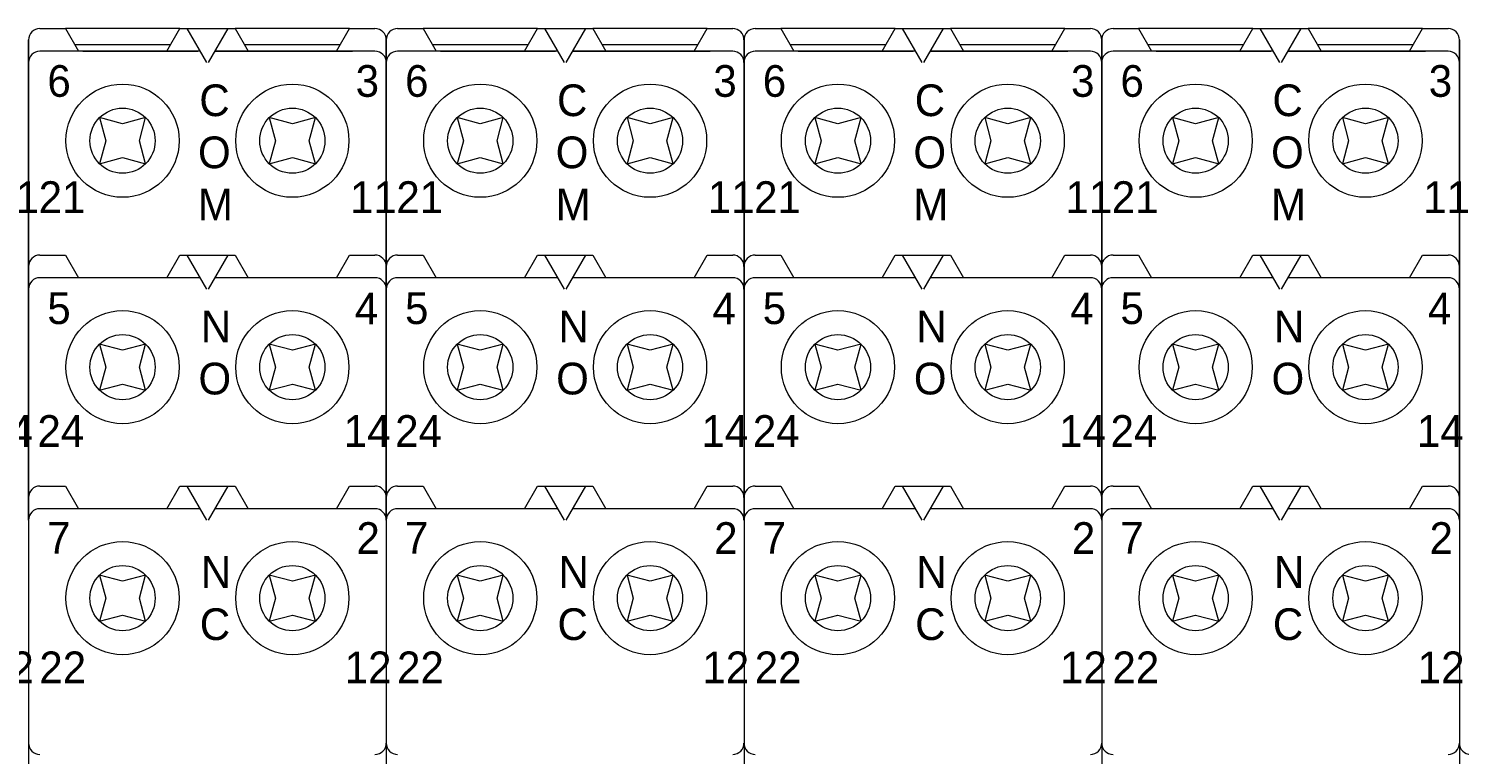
# Model space of a CAD drawing. Header units: millimetres. Extents: x -6000 to 26000, y -6000 to 26000.
# Drawn here: x 106.42 to 115.21, y -5179.08 to -5174.62 of the extents above; entities that cross this region are included whole.
import ezdxf

# ---------------------------------------------------------------- set-up
doc = ezdxf.new("R2010")
doc.units = ezdxf.units.MM
doc.header["$MEASUREMENT"] = 0
doc.layers.add('Чертеж и Рисунок_Ном._пера__1', color=7, linetype='Continuous', lineweight=15)
doc.layers.add('Чертеж и Рисунок_Ном._пера__7', color=7, linetype='Continuous', lineweight=15)
doc.styles.add('СГЕНЕРИР_СТИЛЬ_3', font='')
doc.styles.get('СГЕНЕРИР_СТИЛЬ_3').set_extended_font_data('Arial')

msp = doc.modelspace()

# ---------------------------------------------------------------- linework, layer by layer
at = {"layer": 'Чертеж и Рисунок_Ном._пера__7', "color": 7, "linetype": 'Continuous', "lineweight": 15}
for p, q in [((106.4917, -5174.6202), (106.6478, -5174.6202)), ((107.3509, -5174.6202), (106.6478, -5174.6202)), ((106.6478, -5174.6202), (106.7281, -5174.7593)), ((107.2706, -5174.7593), (107.3509, -5174.6202)), ((107.3509, -5174.6202), (107.3958, -5174.6202)), ((107.3739, -5174.6202), (107.6681, -5174.6202)), ((107.4761, -5174.7593), (107.3958, -5174.6202)), ((107.5163, -5174.8289), (107.3958, -5174.6202)), ((107.3958, -5174.6202), (107.6462, -5174.6202)), ((107.6462, -5174.6202), (107.5257, -5174.8289)), ((107.6462, -5174.6202), (107.6911, -5174.6202)), ((108.3942, -5174.6202), (107.6911, -5174.6202)), ((107.6911, -5174.6202), (107.7714, -5174.7593)), ((108.3139, -5174.7593), (108.3942, -5174.6202)), ((108.3942, -5174.6202), (108.5504, -5174.6202)), ((108.6895, -5174.6202), (108.8456, -5174.6202)), ((109.5487, -5174.6202), (108.8456, -5174.6202)), ((108.8456, -5174.6202), (108.9259, -5174.7593)), ((109.4684, -5174.7593), (109.5487, -5174.6202)), ((109.5487, -5174.6202), (109.5936, -5174.6202)), ((109.5717, -5174.6202), (109.8659, -5174.6202)), ((109.6739, -5174.7593), (109.5936, -5174.6202)), ((109.7141, -5174.8289), (109.5936, -5174.6202)), ((109.5936, -5174.6202), (109.844, -5174.6202)), ((109.844, -5174.6202), (109.7235, -5174.8289)), ((109.844, -5174.6202), (109.8889, -5174.6202)), ((110.592, -5174.6202), (109.8889, -5174.6202)), ((109.8889, -5174.6202), (109.9692, -5174.7593)), ((110.5117, -5174.7593), (110.592, -5174.6202)), ((110.592, -5174.6202), (110.7481, -5174.6202)), ((110.8872, -5174.6202), (111.0434, -5174.6202)), ((111.7465, -5174.6202), (111.0434, -5174.6202)), ((111.0434, -5174.6202), (111.1237, -5174.7593)), ((111.6662, -5174.7593), (111.7465, -5174.6202)), ((111.7465, -5174.6202), (111.7914, -5174.6202)), ((111.7694, -5174.6202), (112.0637, -5174.6202)), ((111.8717, -5174.7593), (111.7914, -5174.6202)), ((111.9118, -5174.8289), (111.7914, -5174.6202)), ((111.7914, -5174.6202), (112.0418, -5174.6202)), ((112.0418, -5174.6202), (111.9213, -5174.8289)), ((112.0418, -5174.6202), (112.0866, -5174.6202)), ((112.7898, -5174.6202), (112.0866, -5174.6202)), ((112.0866, -5174.6202), (112.167, -5174.7593)), ((112.7094, -5174.7593), (112.7898, -5174.6202)), ((112.7898, -5174.6202), (112.9459, -5174.6202)), ((113.085, -5174.6202), (113.2412, -5174.6202)), ((113.9443, -5174.6202), (113.2412, -5174.6202)), ((113.2412, -5174.6202), (113.3215, -5174.7593)), ((113.864, -5174.7593), (113.9443, -5174.6202)), ((113.9443, -5174.6202), (113.9892, -5174.6202)), ((113.9672, -5174.6202), (114.2615, -5174.6202)), ((114.0695, -5174.7593), (113.9892, -5174.6202)), ((114.1096, -5174.8289), (113.9892, -5174.6202)), ((113.9892, -5174.6202), (114.2395, -5174.6202)), ((114.2395, -5174.6202), (114.1191, -5174.8289)), ((114.2395, -5174.6202), (114.2844, -5174.6202)), ((114.9875, -5174.6202), (114.2844, -5174.6202)), ((114.2844, -5174.6202), (114.3647, -5174.7593)), ((114.9072, -5174.7593), (114.9875, -5174.6202)), ((114.9875, -5174.6202), (115.1437, -5174.6202)), ((106.4221, -5174.8289), (106.4221, -5174.6898)), ((106.4221, -5174.6898), (106.4221, -5174.8289)), ((108.6199, -5174.8289), (108.6199, -5174.6898)), ((108.6199, -5174.6898), (108.6199, -5174.8289)), ((110.8177, -5174.8289), (110.8177, -5174.6898)), ((110.8177, -5174.6898), (110.8177, -5174.8289)), ((113.0155, -5174.8289), (113.0155, -5174.6898)), ((113.0155, -5174.6898), (113.0155, -5174.8289)), ((115.2132, -5174.8289), (115.2132, -5174.6898)), ((115.2132, -5174.6898), (115.2132, -5174.8289)), ((107.4761, -5174.7593), (106.4917, -5174.7593)), ((106.704, -5174.7176), (107.2947, -5174.7176)), ((106.756, -5174.7593), (107.4609, -5174.7593)), ((107.5659, -5174.7593), (108.4113, -5174.7593)), ((108.5504, -5174.7593), (107.5659, -5174.7593)), ((107.5811, -5174.7593), (108.4113, -5174.7593)), ((107.7473, -5174.7176), (108.338, -5174.7176)), ((109.6739, -5174.7593), (108.6895, -5174.7593)), ((108.9018, -5174.7176), (109.4925, -5174.7176)), ((108.9537, -5174.7593), (109.6587, -5174.7593)), ((109.7637, -5174.7593), (110.609, -5174.7593)), ((110.7481, -5174.7593), (109.7637, -5174.7593)), ((109.7789, -5174.7593), (110.609, -5174.7593)), ((109.9451, -5174.7176), (110.5358, -5174.7176)), ((111.8717, -5174.7593), (110.8872, -5174.7593)), ((111.0996, -5174.7176), (111.6903, -5174.7176)), ((111.1515, -5174.7593), (111.8565, -5174.7593)), ((111.9615, -5174.7593), (112.8068, -5174.7593)), ((112.9459, -5174.7593), (111.9615, -5174.7593)), ((111.9767, -5174.7593), (112.8068, -5174.7593)), ((112.1429, -5174.7176), (112.7335, -5174.7176)), ((114.0695, -5174.7593), (113.085, -5174.7593)), ((113.2974, -5174.7176), (113.8881, -5174.7176)), ((113.3493, -5174.7593), (114.0543, -5174.7593)), ((114.1592, -5174.7593), (115.0046, -5174.7593)), ((115.1437, -5174.7593), (114.1592, -5174.7593)), ((114.1744, -5174.7593), (115.0046, -5174.7593)), ((114.3406, -5174.7176), (114.9313, -5174.7176)), ((106.4221, -5174.8289), (106.4221, -5180.9143)), ((106.4221, -5176.0808), (106.4221, -5174.8289)), ((106.4221, -5174.8289), (106.4221, -5180.9143)), ((106.4221, -5174.8289), (106.4221, -5176.0808)), ((108.6199, -5174.8289), (108.6199, -5180.9143)), ((108.6199, -5176.0808), (108.6199, -5174.8289)), ((108.6199, -5174.8289), (108.6199, -5180.9143)), ((108.6199, -5174.8289), (108.6199, -5176.0808)), ((110.8177, -5174.8289), (110.8177, -5180.9143)), ((110.8177, -5176.0808), (110.8177, -5174.8289)), ((110.8177, -5174.8289), (110.8177, -5180.9143)), ((110.8177, -5174.8289), (110.8177, -5176.0808)), ((113.0155, -5174.8289), (113.0155, -5180.9143)), ((113.0155, -5176.0808), (113.0155, -5174.8289)), ((113.0155, -5174.8289), (113.0155, -5180.9143)), ((113.0155, -5174.8289), (113.0155, -5176.0808)), ((115.2132, -5174.8289), (115.2132, -5180.9143)), ((115.2132, -5176.0808), (115.2132, -5174.8289)), ((115.2132, -5174.8289), (115.2132, -5180.9143)), ((115.2132, -5174.8289), (115.2132, -5176.0808)), ((106.8577, -5175.1671), (106.8957, -5175.3088)), ((106.9994, -5175.2051), (106.8577, -5175.1671)), ((107.141, -5175.1671), (106.9994, -5175.2051)), ((107.1031, -5175.3088), (107.141, -5175.1671)), ((108.0426, -5175.2051), (107.901, -5175.1671)), ((107.901, -5175.1671), (107.939, -5175.3088)), ((108.1843, -5175.1671), (108.0426, -5175.2051)), ((108.1463, -5175.3088), (108.1843, -5175.1671)), ((109.0555, -5175.1671), (109.0935, -5175.3088)), ((109.1972, -5175.2051), (109.0555, -5175.1671)), ((109.3388, -5175.1671), (109.1972, -5175.2051)), ((109.3009, -5175.3088), (109.3388, -5175.1671)), ((110.2404, -5175.2051), (110.0988, -5175.1671)), ((110.0988, -5175.1671), (110.1367, -5175.3088)), ((110.3821, -5175.1671), (110.2404, -5175.2051)), ((110.3441, -5175.3088), (110.3821, -5175.1671)), ((111.2533, -5175.1671), (111.2913, -5175.3088)), ((111.3949, -5175.2051), (111.2533, -5175.1671)), ((111.5366, -5175.1671), (111.3949, -5175.2051)), ((111.4986, -5175.3088), (111.5366, -5175.1671)), ((112.4382, -5175.2051), (112.2966, -5175.1671)), ((112.2966, -5175.1671), (112.3345, -5175.3088)), ((112.5798, -5175.1671), (112.4382, -5175.2051)), ((112.5419, -5175.3088), (112.5798, -5175.1671)), ((113.4511, -5175.1671), (113.489, -5175.3088)), ((113.5927, -5175.2051), (113.4511, -5175.1671)), ((113.7344, -5175.1671), (113.5927, -5175.2051)), ((113.6964, -5175.3088), (113.7344, -5175.1671)), ((114.636, -5175.2051), (114.4943, -5175.1671)), ((114.4943, -5175.1671), (114.5323, -5175.3088)), ((114.7776, -5175.1671), (114.636, -5175.2051)), ((114.7397, -5175.3088), (114.7776, -5175.1671)), ((106.8957, -5175.3088), (106.8577, -5175.4504)), ((107.141, -5175.4504), (107.1031, -5175.3088)), ((107.939, -5175.3088), (107.901, -5175.4504)), ((108.1843, -5175.4504), (108.1463, -5175.3088)), ((109.0935, -5175.3088), (109.0555, -5175.4504)), ((109.3388, -5175.4504), (109.3009, -5175.3088)), ((110.1367, -5175.3088), (110.0988, -5175.4504)), ((110.3821, -5175.4504), (110.3441, -5175.3088)), ((111.2913, -5175.3088), (111.2533, -5175.4504)), ((111.5366, -5175.4504), (111.4986, -5175.3088)), ((112.3345, -5175.3088), (112.2966, -5175.4504)), ((112.5798, -5175.4504), (112.5419, -5175.3088)), ((113.489, -5175.3088), (113.4511, -5175.4504)), ((113.7344, -5175.4504), (113.6964, -5175.3088)), ((114.5323, -5175.3088), (114.4943, -5175.4504)), ((114.7776, -5175.4504), (114.7397, -5175.3088)), ((106.8577, -5175.4504), (106.9994, -5175.4125)), ((106.9994, -5175.4125), (107.141, -5175.4504)), ((107.901, -5175.4504), (108.0426, -5175.4125)), ((108.0426, -5175.4125), (108.1843, -5175.4504)), ((109.0555, -5175.4504), (109.1972, -5175.4125)), ((109.1972, -5175.4125), (109.3388, -5175.4504)), ((110.0988, -5175.4504), (110.2404, -5175.4125)), ((110.2404, -5175.4125), (110.3821, -5175.4504)), ((111.2533, -5175.4504), (111.3949, -5175.4125)), ((111.3949, -5175.4125), (111.5366, -5175.4504)), ((112.2966, -5175.4504), (112.4382, -5175.4125)), ((112.4382, -5175.4125), (112.5798, -5175.4504)), ((113.4511, -5175.4504), (113.5927, -5175.4125)), ((113.5927, -5175.4125), (113.7344, -5175.4504)), ((114.4943, -5175.4504), (114.636, -5175.4125)), ((114.636, -5175.4125), (114.7776, -5175.4504)), ((106.4917, -5176.0112), (106.6478, -5176.0112)), ((106.6478, -5176.0112), (106.7281, -5176.1503)), ((107.2706, -5176.1503), (107.3509, -5176.0112)), ((107.3509, -5176.0112), (107.3958, -5176.0112)), ((107.5163, -5176.2199), (107.3958, -5176.0112)), ((107.3958, -5176.0112), (107.6462, -5176.0112)), ((107.6462, -5176.0112), (107.5257, -5176.2199)), ((107.6462, -5176.0112), (107.6911, -5176.0112)), ((107.6911, -5176.0112), (107.7714, -5176.1503)), ((108.3139, -5176.1503), (108.3942, -5176.0112)), ((108.3942, -5176.0112), (108.5504, -5176.0112)), ((108.6895, -5176.0112), (108.8456, -5176.0112)), ((108.8456, -5176.0112), (108.9259, -5176.1503)), ((109.4684, -5176.1503), (109.5487, -5176.0112)), ((109.5487, -5176.0112), (109.5936, -5176.0112)), ((109.7141, -5176.2199), (109.5936, -5176.0112)), ((109.5936, -5176.0112), (109.844, -5176.0112)), ((109.844, -5176.0112), (109.7235, -5176.2199)), ((109.844, -5176.0112), (109.8889, -5176.0112)), ((109.8889, -5176.0112), (109.9692, -5176.1503)), ((110.5117, -5176.1503), (110.592, -5176.0112)), ((110.592, -5176.0112), (110.7481, -5176.0112)), ((110.8872, -5176.0112), (111.0434, -5176.0112)), ((111.0434, -5176.0112), (111.1237, -5176.1503)), ((111.6662, -5176.1503), (111.7465, -5176.0112)), ((111.7465, -5176.0112), (111.7914, -5176.0112)), ((111.9118, -5176.2199), (111.7914, -5176.0112)), ((111.7914, -5176.0112), (112.0418, -5176.0112)), ((112.0418, -5176.0112), (111.9213, -5176.2199)), ((112.0418, -5176.0112), (112.0866, -5176.0112)), ((112.0866, -5176.0112), (112.167, -5176.1503)), ((112.7094, -5176.1503), (112.7898, -5176.0112)), ((112.7898, -5176.0112), (112.9459, -5176.0112)), ((113.085, -5176.0112), (113.2412, -5176.0112)), ((113.2412, -5176.0112), (113.3215, -5176.1503)), ((113.864, -5176.1503), (113.9443, -5176.0112)), ((113.9443, -5176.0112), (113.9892, -5176.0112)), ((114.1096, -5176.2199), (113.9892, -5176.0112)), ((113.9892, -5176.0112), (114.2395, -5176.0112)), ((114.2395, -5176.0112), (114.1191, -5176.2199)), ((114.2395, -5176.0112), (114.2844, -5176.0112)), ((114.2844, -5176.0112), (114.3647, -5176.1503)), ((114.9072, -5176.1503), (114.9875, -5176.0112)), ((114.9875, -5176.0112), (115.1437, -5176.0112)), ((106.4221, -5176.2199), (106.4221, -5176.0808)), ((106.4221, -5176.0808), (106.4221, -5176.2199)), ((108.6199, -5176.2199), (108.6199, -5176.0808)), ((108.6199, -5176.0808), (108.6199, -5176.2199)), ((110.8177, -5176.2199), (110.8177, -5176.0808)), ((110.8177, -5176.0808), (110.8177, -5176.2199)), ((113.0155, -5176.2199), (113.0155, -5176.0808)), ((113.0155, -5176.0808), (113.0155, -5176.2199)), ((115.2132, -5176.2199), (115.2132, -5176.0808)), ((115.2132, -5176.0808), (115.2132, -5176.2199)), ((107.4761, -5176.1503), (106.4917, -5176.1503)), ((108.5504, -5176.1503), (107.5659, -5176.1503)), ((109.6739, -5176.1503), (108.6895, -5176.1503)), ((110.7481, -5176.1503), (109.7637, -5176.1503)), ((111.8717, -5176.1503), (110.8872, -5176.1503)), ((112.9459, -5176.1503), (111.9615, -5176.1503)), ((114.0695, -5176.1503), (113.085, -5176.1503)), ((115.1437, -5176.1503), (114.1592, -5176.1503)), ((106.4221, -5177.4996), (106.4221, -5176.2199)), ((106.4221, -5176.2199), (106.4221, -5177.4996)), ((108.6199, -5177.4996), (108.6199, -5176.2199)), ((108.6199, -5176.2199), (108.6199, -5177.4996)), ((110.8177, -5177.4996), (110.8177, -5176.2199)), ((110.8177, -5176.2199), (110.8177, -5177.4996)), ((113.0155, -5177.4996), (113.0155, -5176.2199)), ((113.0155, -5176.2199), (113.0155, -5177.4996)), ((115.2132, -5177.4996), (115.2132, -5176.2199)), ((115.2132, -5176.2199), (115.2132, -5177.4996)), ((106.8577, -5176.5581), (106.8957, -5176.6998)), ((106.9994, -5176.5961), (106.8577, -5176.5581)), ((107.141, -5176.5581), (106.9994, -5176.5961)), ((107.1031, -5176.6998), (107.141, -5176.5581)), ((107.901, -5176.5581), (107.939, -5176.6998)), ((108.0426, -5176.5961), (107.901, -5176.5581)), ((108.1843, -5176.5581), (108.0426, -5176.5961)), ((108.1463, -5176.6998), (108.1843, -5176.5581)), ((109.0555, -5176.5581), (109.0935, -5176.6998)), ((109.1972, -5176.5961), (109.0555, -5176.5581)), ((109.3388, -5176.5581), (109.1972, -5176.5961)), ((109.3009, -5176.6998), (109.3388, -5176.5581)), ((110.0988, -5176.5581), (110.1367, -5176.6998)), ((110.2404, -5176.5961), (110.0988, -5176.5581)), ((110.3821, -5176.5581), (110.2404, -5176.5961)), ((110.3441, -5176.6998), (110.3821, -5176.5581)), ((111.2533, -5176.5581), (111.2913, -5176.6998)), ((111.3949, -5176.5961), (111.2533, -5176.5581)), ((111.5366, -5176.5581), (111.3949, -5176.5961)), ((111.4986, -5176.6998), (111.5366, -5176.5581)), ((112.2966, -5176.5581), (112.3345, -5176.6998)), ((112.4382, -5176.5961), (112.2966, -5176.5581)), ((112.5798, -5176.5581), (112.4382, -5176.5961)), ((112.5419, -5176.6998), (112.5798, -5176.5581)), ((113.4511, -5176.5581), (113.489, -5176.6998)), ((113.5927, -5176.5961), (113.4511, -5176.5581)), ((113.7344, -5176.5581), (113.5927, -5176.5961)), ((113.6964, -5176.6998), (113.7344, -5176.5581)), ((114.4943, -5176.5581), (114.5323, -5176.6998)), ((114.636, -5176.5961), (114.4943, -5176.5581)), ((114.7776, -5176.5581), (114.636, -5176.5961)), ((114.7397, -5176.6998), (114.7776, -5176.5581)), ((106.8957, -5176.6998), (106.8577, -5176.8414)), ((107.141, -5176.8414), (107.1031, -5176.6998)), ((107.939, -5176.6998), (107.901, -5176.8414)), ((108.1843, -5176.8414), (108.1463, -5176.6998)), ((109.0935, -5176.6998), (109.0555, -5176.8414)), ((109.3388, -5176.8414), (109.3009, -5176.6998)), ((110.1367, -5176.6998), (110.0988, -5176.8414)), ((110.3821, -5176.8414), (110.3441, -5176.6998)), ((111.2913, -5176.6998), (111.2533, -5176.8414)), ((111.5366, -5176.8414), (111.4986, -5176.6998)), ((112.3345, -5176.6998), (112.2966, -5176.8414)), ((112.5798, -5176.8414), (112.5419, -5176.6998)), ((113.489, -5176.6998), (113.4511, -5176.8414)), ((113.7344, -5176.8414), (113.6964, -5176.6998)), ((114.5323, -5176.6998), (114.4943, -5176.8414)), ((114.7776, -5176.8414), (114.7397, -5176.6998)), ((106.8577, -5176.8414), (106.9994, -5176.8034)), ((106.9994, -5176.8034), (107.141, -5176.8414)), ((107.901, -5176.8414), (108.0426, -5176.8034)), ((108.0426, -5176.8034), (108.1843, -5176.8414)), ((109.0555, -5176.8414), (109.1972, -5176.8034)), ((109.1972, -5176.8034), (109.3388, -5176.8414)), ((110.0988, -5176.8414), (110.2404, -5176.8034)), ((110.2404, -5176.8034), (110.3821, -5176.8414)), ((111.2533, -5176.8414), (111.3949, -5176.8034)), ((111.3949, -5176.8034), (111.5366, -5176.8414)), ((112.2966, -5176.8414), (112.4382, -5176.8034)), ((112.4382, -5176.8034), (112.5798, -5176.8414)), ((113.4511, -5176.8414), (113.5927, -5176.8034)), ((113.5927, -5176.8034), (113.7344, -5176.8414)), ((114.4943, -5176.8414), (114.636, -5176.8034)), ((114.636, -5176.8034), (114.7776, -5176.8414)), ((106.4917, -5177.43), (106.6478, -5177.43)), ((106.6478, -5177.43), (106.7281, -5177.5691)), ((107.2706, -5177.5691), (107.3509, -5177.43)), ((107.3509, -5177.43), (107.3958, -5177.43)), ((107.5163, -5177.6387), (107.3958, -5177.43)), ((107.3958, -5177.43), (107.6462, -5177.43)), ((107.6462, -5177.43), (107.5257, -5177.6387)), ((107.6462, -5177.43), (107.6911, -5177.43)), ((107.6911, -5177.43), (107.7714, -5177.5691)), ((108.3139, -5177.5691), (108.3942, -5177.43)), ((108.3942, -5177.43), (108.5504, -5177.43)), ((108.6895, -5177.43), (108.8456, -5177.43)), ((108.8456, -5177.43), (108.9259, -5177.5691)), ((109.4684, -5177.5691), (109.5487, -5177.43)), ((109.5487, -5177.43), (109.5936, -5177.43)), ((109.7141, -5177.6387), (109.5936, -5177.43)), ((109.5936, -5177.43), (109.844, -5177.43)), ((109.844, -5177.43), (109.7235, -5177.6387)), ((109.844, -5177.43), (109.8889, -5177.43)), ((109.8889, -5177.43), (109.9692, -5177.5691)), ((110.5117, -5177.5691), (110.592, -5177.43)), ((110.592, -5177.43), (110.7481, -5177.43)), ((110.8872, -5177.43), (111.0434, -5177.43)), ((111.0434, -5177.43), (111.1237, -5177.5691)), ((111.6662, -5177.5691), (111.7465, -5177.43)), ((111.7465, -5177.43), (111.7914, -5177.43)), ((111.9118, -5177.6387), (111.7914, -5177.43)), ((111.7914, -5177.43), (112.0418, -5177.43)), ((112.0418, -5177.43), (111.9213, -5177.6387)), ((112.0418, -5177.43), (112.0866, -5177.43)), ((112.0866, -5177.43), (112.167, -5177.5691)), ((112.7094, -5177.5691), (112.7898, -5177.43)), ((112.7898, -5177.43), (112.9459, -5177.43)), ((113.085, -5177.43), (113.2412, -5177.43)), ((113.2412, -5177.43), (113.3215, -5177.5691)), ((113.864, -5177.5691), (113.9443, -5177.43)), ((113.9443, -5177.43), (113.9892, -5177.43)), ((114.1096, -5177.6387), (113.9892, -5177.43)), ((113.9892, -5177.43), (114.2395, -5177.43)), ((114.2395, -5177.43), (114.1191, -5177.6387)), ((114.2395, -5177.43), (114.2844, -5177.43)), ((114.2844, -5177.43), (114.3647, -5177.5691)), ((114.9072, -5177.5691), (114.9875, -5177.43)), ((114.9875, -5177.43), (115.1437, -5177.43)), ((106.4221, -5177.6387), (106.4221, -5177.4996)), ((106.4221, -5177.4996), (106.4221, -5177.6387)), ((108.6199, -5177.6387), (108.6199, -5177.4996)), ((108.6199, -5177.4996), (108.6199, -5177.6387)), ((110.8177, -5177.6387), (110.8177, -5177.4996)), ((110.8177, -5177.4996), (110.8177, -5177.6387)), ((113.0155, -5177.6387), (113.0155, -5177.4996)), ((113.0155, -5177.4996), (113.0155, -5177.6387)), ((115.2132, -5177.6387), (115.2132, -5177.4996)), ((115.2132, -5177.4996), (115.2132, -5177.6387)), ((107.4761, -5177.5691), (106.4917, -5177.5691)), ((108.5504, -5177.5691), (107.5659, -5177.5691)), ((109.6739, -5177.5691), (108.6895, -5177.5691)), ((110.7481, -5177.5691), (109.7637, -5177.5691)), ((111.8717, -5177.5691), (110.8872, -5177.5691)), ((112.9459, -5177.5691), (111.9615, -5177.5691)), ((114.0695, -5177.5691), (113.085, -5177.5691)), ((115.1437, -5177.5691), (114.1592, -5177.5691)), ((106.8577, -5177.9769), (106.8957, -5178.1186)), ((106.9994, -5178.0149), (106.8577, -5177.9769)), ((107.141, -5177.9769), (106.9994, -5178.0149)), ((107.1031, -5178.1186), (107.141, -5177.9769)), ((108.0426, -5178.0149), (107.901, -5177.9769)), ((107.901, -5177.9769), (107.939, -5178.1186)), ((108.1843, -5177.9769), (108.0426, -5178.0149)), ((108.1463, -5178.1186), (108.1843, -5177.9769)), ((109.0555, -5177.9769), (109.0935, -5178.1186)), ((109.1972, -5178.0149), (109.0555, -5177.9769)), ((109.3388, -5177.9769), (109.1972, -5178.0149)), ((109.3009, -5178.1186), (109.3388, -5177.9769)), ((110.2404, -5178.0149), (110.0988, -5177.9769)), ((110.0988, -5177.9769), (110.1367, -5178.1186)), ((110.3821, -5177.9769), (110.2404, -5178.0149)), ((110.3441, -5178.1186), (110.3821, -5177.9769)), ((111.2533, -5177.9769), (111.2913, -5178.1186)), ((111.3949, -5178.0149), (111.2533, -5177.9769)), ((111.5366, -5177.9769), (111.3949, -5178.0149)), ((111.4986, -5178.1186), (111.5366, -5177.9769)), ((112.4382, -5178.0149), (112.2966, -5177.9769)), ((112.2966, -5177.9769), (112.3345, -5178.1186)), ((112.5798, -5177.9769), (112.4382, -5178.0149)), ((112.5419, -5178.1186), (112.5798, -5177.9769)), ((113.4511, -5177.9769), (113.489, -5178.1186)), ((113.5927, -5178.0149), (113.4511, -5177.9769)), ((113.7344, -5177.9769), (113.5927, -5178.0149)), ((113.6964, -5178.1186), (113.7344, -5177.9769)), ((114.636, -5178.0149), (114.4943, -5177.9769)), ((114.4943, -5177.9769), (114.5323, -5178.1186)), ((114.7776, -5177.9769), (114.636, -5178.0149)), ((114.7397, -5178.1186), (114.7776, -5177.9769)), ((106.8957, -5178.1186), (106.8577, -5178.2602)), ((107.141, -5178.2602), (107.1031, -5178.1186)), ((107.939, -5178.1186), (107.901, -5178.2602)), ((108.1843, -5178.2602), (108.1463, -5178.1186)), ((109.0935, -5178.1186), (109.0555, -5178.2602)), ((109.3388, -5178.2602), (109.3009, -5178.1186)), ((110.1367, -5178.1186), (110.0988, -5178.2602)), ((110.3821, -5178.2602), (110.3441, -5178.1186)), ((111.2913, -5178.1186), (111.2533, -5178.2602)), ((111.5366, -5178.2602), (111.4986, -5178.1186)), ((112.3345, -5178.1186), (112.2966, -5178.2602)), ((112.5798, -5178.2602), (112.5419, -5178.1186)), ((113.489, -5178.1186), (113.4511, -5178.2602)), ((113.7344, -5178.2602), (113.6964, -5178.1186)), ((114.5323, -5178.1186), (114.4943, -5178.2602)), ((114.7776, -5178.2602), (114.7397, -5178.1186)), ((106.8577, -5178.2602), (106.9994, -5178.2223)), ((106.9994, -5178.2223), (107.141, -5178.2602)), ((107.901, -5178.2602), (108.0426, -5178.2223)), ((108.0426, -5178.2223), (108.1843, -5178.2602)), ((109.0555, -5178.2602), (109.1972, -5178.2223)), ((109.1972, -5178.2223), (109.3388, -5178.2602)), ((110.0988, -5178.2602), (110.2404, -5178.2223)), ((110.2404, -5178.2223), (110.3821, -5178.2602)), ((111.2533, -5178.2602), (111.3949, -5178.2223)), ((111.3949, -5178.2223), (111.5366, -5178.2602)), ((112.2966, -5178.2602), (112.4382, -5178.2223)), ((112.4382, -5178.2223), (112.5798, -5178.2602)), ((113.4511, -5178.2602), (113.5927, -5178.2223)), ((113.5927, -5178.2223), (113.7344, -5178.2602)), ((114.4943, -5178.2602), (114.636, -5178.2223)), ((114.636, -5178.2223), (114.7776, -5178.2602))]:
    msp.add_line(p, q, dxfattribs=at)
for centre, radius in [((106.9994, -5175.3088), 0.3477), ((108.0426, -5175.3088), 0.3477), ((109.1972, -5175.3088), 0.3477), ((110.2404, -5175.3088), 0.3477), ((111.3949, -5175.3088), 0.3477), ((112.4382, -5175.3088), 0.3477), ((113.5927, -5175.3088), 0.3477), ((114.636, -5175.3088), 0.3477), ((106.9994, -5175.3088), 0.2003), ((108.0426, -5175.3088), 0.2003), ((109.1972, -5175.3088), 0.2003), ((110.2404, -5175.3088), 0.2003), ((111.3949, -5175.3088), 0.2003), ((112.4382, -5175.3088), 0.2003), ((113.5927, -5175.3088), 0.2003), ((114.636, -5175.3088), 0.2003), ((106.9994, -5176.6998), 0.3477), ((108.0426, -5176.6998), 0.3477), ((109.1972, -5176.6998), 0.3477), ((110.2404, -5176.6998), 0.3477), ((111.3949, -5176.6998), 0.3477), ((112.4382, -5176.6998), 0.3477), ((113.5927, -5176.6998), 0.3477), ((114.636, -5176.6998), 0.3477), ((106.9994, -5176.6998), 0.2003), ((108.0426, -5176.6998), 0.2003), ((109.1972, -5176.6998), 0.2003), ((110.2404, -5176.6998), 0.2003), ((111.3949, -5176.6998), 0.2003), ((112.4382, -5176.6998), 0.2003), ((113.5927, -5176.6998), 0.2003), ((114.636, -5176.6998), 0.2003), ((106.9994, -5178.1186), 0.3477), ((108.0426, -5178.1186), 0.3477), ((109.1972, -5178.1186), 0.3477), ((110.2404, -5178.1186), 0.3477), ((111.3949, -5178.1186), 0.3477), ((112.4382, -5178.1186), 0.3477), ((113.5927, -5178.1186), 0.3477), ((114.636, -5178.1186), 0.3477), ((106.9994, -5178.1186), 0.2003), ((108.0426, -5178.1186), 0.2003), ((109.1972, -5178.1186), 0.2003), ((110.2404, -5178.1186), 0.2003), ((111.3949, -5178.1186), 0.2003), ((112.4382, -5178.1186), 0.2003), ((113.5927, -5178.1186), 0.2003), ((114.636, -5178.1186), 0.2003)]:
    msp.add_circle(centre, radius, dxfattribs=at)
for centre, start, end in [((106.4917, -5174.6898), 90, 180), ((108.5504, -5174.6898), 0, 90), ((108.6895, -5174.6898), 90, 180), ((110.7481, -5174.6898), 0, 90), ((110.8872, -5174.6898), 90, 180), ((112.9459, -5174.6898), 0, 90), ((113.085, -5174.6898), 90, 180), ((115.1437, -5174.6898), 0, 90), ((106.4917, -5174.8289), 90, 180), ((108.5504, -5174.8289), 0, 90), ((108.6895, -5174.8289), 90, 180), ((110.7481, -5174.8289), 0, 90), ((110.8872, -5174.8289), 90, 180), ((112.9459, -5174.8289), 0, 90), ((113.085, -5174.8289), 90, 180), ((115.1437, -5174.8289), 0, 90), ((106.4917, -5176.0808), 90, 180), ((108.5504, -5176.0808), 0, 90), ((108.6895, -5176.0808), 90, 180), ((110.7481, -5176.0808), 0, 90), ((110.8872, -5176.0808), 90, 180), ((112.9459, -5176.0808), 0, 90), ((113.085, -5176.0808), 90, 180), ((115.1437, -5176.0808), 0, 90), ((106.4917, -5176.2199), 90, 180), ((108.5504, -5176.2199), 0, 90), ((108.6895, -5176.2199), 90, 180), ((110.7481, -5176.2199), 0, 90), ((110.8872, -5176.2199), 90, 180), ((112.9459, -5176.2199), 0, 90), ((113.085, -5176.2199), 90, 180), ((115.1437, -5176.2199), 0, 90), ((106.4917, -5177.4996), 90, 180), ((108.5504, -5177.4996), 0, 90), ((108.6895, -5177.4996), 90, 180), ((110.7481, -5177.4996), 0, 90), ((110.8872, -5177.4996), 90, 180), ((112.9459, -5177.4996), 0, 90), ((113.085, -5177.4996), 90, 180), ((115.1437, -5177.4996), 0, 90), ((106.4917, -5177.6387), 90, 180), ((108.5504, -5177.6387), 0, 90), ((108.6895, -5177.6387), 90, 180), ((110.7481, -5177.6387), 0, 90), ((110.8872, -5177.6387), 90, 180), ((112.9459, -5177.6387), 0, 90), ((113.085, -5177.6387), 90, 180), ((115.1437, -5177.6387), 0, 90), ((106.4917, -5179.0088), 180, 270), ((108.5504, -5179.0088), 270, 0), ((108.6895, -5179.0088), 180, 270), ((110.7481, -5179.0088), 270, 0), ((110.8872, -5179.0088), 180, 270), ((112.9459, -5179.0088), 270, 0), ((113.085, -5179.0088), 180, 270), ((115.1437, -5179.0088), 270, 0), ((115.2828, -5179.0088), 180, 270)]:
    msp.add_arc(centre, 0.0695, start, end, dxfattribs=at)

# ---------------------------------------------------------------- texts
at = {"layer": 'Чертеж и Рисунок_Ном._пера__1', "color": 7, "linetype": 'Continuous', "lineweight": 15, "char_height": 0.19474, "attachment_point": 7, "style": 'СГЕНЕРИР_СТИЛЬ_3'}
for s, insert in [('\\A1;{\\W0.950000x;\\pql;\\fArial|b0|i0|c204|p38;6}', (106.5376, -5175.0418)), ('\\A1;{\\W0.950000x;\\pql;\\fArial|b0|i0|c204|p38;3}', (108.4316, -5175.0419)), ('\\A1;{\\W0.950000x;\\pql;\\fArial|b0|i0|c204|p38;6}', (108.7353, -5175.0418)), ('\\A1;{\\W0.950000x;\\pql;\\fArial|b0|i0|c204|p38;3}', (110.6294, -5175.0419)), ('\\A1;{\\W0.950000x;\\pql;\\fArial|b0|i0|c204|p38;6}', (110.9331, -5175.0418)), ('\\A1;{\\W0.950000x;\\pql;\\fArial|b0|i0|c204|p38;3}', (112.8272, -5175.0419)), ('\\A1;{\\W0.950000x;\\pql;\\fArial|b0|i0|c204|p38;6}', (113.1309, -5175.0418)), ('\\A1;{\\W0.950000x;\\pql;\\fArial|b0|i0|c204|p38;3}', (115.025, -5175.0419)), ('\\A1;{\\W0.950000x;\\pql;\\fArial|b0|i0|c204|p38;C}', (107.471, -5175.1604)), ('\\A1;{\\W0.950000x;\\pql;\\fArial|b0|i0|c204|p38;C}', (109.6688, -5175.1604)), ('\\A1;{\\W0.950000x;\\pql;\\fArial|b0|i0|c204|p38;C}', (111.8666, -5175.1604)), ('\\A1;{\\W0.950000x;\\pql;\\fArial|b0|i0|c204|p38;C}', (114.0644, -5175.1604)), ('\\A1;{\\W0.950000x;\\pql;\\fArial|b0|i0|c204|p38;O}', (107.4629, -5175.4804)), ('\\A1;{\\W0.950000x;\\pql;\\fArial|b0|i0|c204|p38;O}', (109.6607, -5175.4804)), ('\\A1;{\\W0.950000x;\\pql;\\fArial|b0|i0|c204|p38;O}', (111.8585, -5175.4804)), ('\\A1;{\\W0.950000x;\\pql;\\fArial|b0|i0|c204|p38;O}', (114.0562, -5175.4804)), ('\\A1;{\\W0.950000x;\\pql;\\fArial|b0|i0|c204|p38;11}', (106.1996, -5175.7526)), ('\\A1;{\\W0.950000x;\\pql;\\fArial|b0|i0|c204|p38;21}', (106.4841, -5175.7526)), ('\\A1;{\\W0.950000x;\\pql;\\fArial|b0|i0|c204|p38;11}', (108.3974, -5175.7526)), ('\\A1;{\\W0.950000x;\\pql;\\fArial|b0|i0|c204|p38;21}', (108.6818, -5175.7526)), ('\\A1;{\\W0.950000x;\\pql;\\fArial|b0|i0|c204|p38;11}', (110.5952, -5175.7526)), ('\\A1;{\\W0.950000x;\\pql;\\fArial|b0|i0|c204|p38;21}', (110.8796, -5175.7526)), ('\\A1;{\\W0.950000x;\\pql;\\fArial|b0|i0|c204|p38;11}', (112.7929, -5175.7526)), ('\\A1;{\\W0.950000x;\\pql;\\fArial|b0|i0|c204|p38;21}', (113.0774, -5175.7526)), ('\\A1;{\\W0.950000x;\\pql;\\fArial|b0|i0|c204|p38;11}', (114.9907, -5175.7526)), ('\\A1;{\\W0.950000x;\\pql;\\fArial|b0|i0|c204|p38;M}', (107.4622, -5175.7971)), ('\\A1;{\\W0.950000x;\\pql;\\fArial|b0|i0|c204|p38;M}', (109.66, -5175.7971)), ('\\A1;{\\W0.950000x;\\pql;\\fArial|b0|i0|c204|p38;M}', (111.8578, -5175.7971)), ('\\A1;{\\W0.950000x;\\pql;\\fArial|b0|i0|c204|p38;M}', (114.0556, -5175.7971)), ('\\A1;{\\W0.950000x;\\pql;\\fArial|b0|i0|c204|p38;5}', (106.5371, -5176.4378)), ('\\A1;{\\W0.950000x;\\pql;\\fArial|b0|i0|c204|p38;4}', (108.4265, -5176.4376)), ('\\A1;{\\W0.950000x;\\pql;\\fArial|b0|i0|c204|p38;5}', (108.7349, -5176.4378)), ('\\A1;{\\W0.950000x;\\pql;\\fArial|b0|i0|c204|p38;4}', (110.6243, -5176.4376)), ('\\A1;{\\W0.950000x;\\pql;\\fArial|b0|i0|c204|p38;5}', (110.9327, -5176.4378)), ('\\A1;{\\W0.950000x;\\pql;\\fArial|b0|i0|c204|p38;4}', (112.822, -5176.4376)), ('\\A1;{\\W0.950000x;\\pql;\\fArial|b0|i0|c204|p38;5}', (113.1305, -5176.4378)), ('\\A1;{\\W0.950000x;\\pql;\\fArial|b0|i0|c204|p38;4}', (115.0198, -5176.4376)), ('\\A1;{\\W0.950000x;\\pql;\\fArial|b0|i0|c204|p38;N}', (107.4805, -5176.5468)), ('\\A1;{\\W0.950000x;\\pql;\\fArial|b0|i0|c204|p38;N}', (109.6782, -5176.5468)), ('\\A1;{\\W0.950000x;\\pql;\\fArial|b0|i0|c204|p38;N}', (111.876, -5176.5468)), ('\\A1;{\\W0.950000x;\\pql;\\fArial|b0|i0|c204|p38;N}', (114.0738, -5176.5468)), ('\\A1;{\\W0.950000x;\\pql;\\fArial|b0|i0|c204|p38;O}', (107.4657, -5176.87)), ('\\A1;{\\W0.950000x;\\pql;\\fArial|b0|i0|c204|p38;O}', (109.6635, -5176.87)), ('\\A1;{\\W0.950000x;\\pql;\\fArial|b0|i0|c204|p38;O}', (111.8612, -5176.87)), ('\\A1;{\\W0.950000x;\\pql;\\fArial|b0|i0|c204|p38;O}', (114.059, -5176.87)), ('\\A1;{\\W0.950000x;\\pql;\\fArial|b0|i0|c204|p38;14}', (106.1607, -5177.1893)), ('\\A1;{\\W0.950000x;\\pql;\\fArial|b0|i0|c204|p38;24}', (106.4764, -5177.1893)), ('\\A1;{\\W0.950000x;\\pql;\\fArial|b0|i0|c204|p38;14}', (108.3585, -5177.1893)), ('\\A1;{\\W0.950000x;\\pql;\\fArial|b0|i0|c204|p38;24}', (108.6742, -5177.1893)), ('\\A1;{\\W0.950000x;\\pql;\\fArial|b0|i0|c204|p38;14}', (110.5563, -5177.1893)), ('\\A1;{\\W0.950000x;\\pql;\\fArial|b0|i0|c204|p38;24}', (110.872, -5177.1893)), ('\\A1;{\\W0.950000x;\\pql;\\fArial|b0|i0|c204|p38;14}', (112.754, -5177.1893)), ('\\A1;{\\W0.950000x;\\pql;\\fArial|b0|i0|c204|p38;24}', (113.0698, -5177.1893)), ('\\A1;{\\W0.950000x;\\pql;\\fArial|b0|i0|c204|p38;14}', (114.9518, -5177.1893)), ('\\A1;{\\W0.950000x;\\pql;\\fArial|b0|i0|c204|p38;7}', (106.5364, -5177.8453)), ('\\A1;{\\W0.950000x;\\pql;\\fArial|b0|i0|c204|p38;2}', (108.4365, -5177.847)), ('\\A1;{\\W0.950000x;\\pql;\\fArial|b0|i0|c204|p38;7}', (108.7342, -5177.8453)), ('\\A1;{\\W0.950000x;\\pql;\\fArial|b0|i0|c204|p38;2}', (110.6343, -5177.847)), ('\\A1;{\\W0.950000x;\\pql;\\fArial|b0|i0|c204|p38;7}', (110.932, -5177.8453)), ('\\A1;{\\W0.950000x;\\pql;\\fArial|b0|i0|c204|p38;2}', (112.8321, -5177.847)), ('\\A1;{\\W0.950000x;\\pql;\\fArial|b0|i0|c204|p38;7}', (113.1298, -5177.8453)), ('\\A1;{\\W0.950000x;\\pql;\\fArial|b0|i0|c204|p38;2}', (115.0298, -5177.847)), ('\\A1;{\\W0.950000x;\\pql;\\fArial|b0|i0|c204|p38;N}', (107.4805, -5178.0554)), ('\\A1;{\\W0.950000x;\\pql;\\fArial|b0|i0|c204|p38;N}', (109.6782, -5178.0554)), ('\\A1;{\\W0.950000x;\\pql;\\fArial|b0|i0|c204|p38;N}', (111.876, -5178.0554)), ('\\A1;{\\W0.950000x;\\pql;\\fArial|b0|i0|c204|p38;N}', (114.0738, -5178.0554)), ('\\A1;{\\W0.950000x;\\pql;\\fArial|b0|i0|c204|p38;C}', (107.4738, -5178.3786)), ('\\A1;{\\W0.950000x;\\pql;\\fArial|b0|i0|c204|p38;C}', (109.6716, -5178.3786)), ('\\A1;{\\W0.950000x;\\pql;\\fArial|b0|i0|c204|p38;C}', (111.8694, -5178.3786)), ('\\A1;{\\W0.950000x;\\pql;\\fArial|b0|i0|c204|p38;C}', (114.0671, -5178.3786)), ('\\A1;{\\W0.950000x;\\pql;\\fArial|b0|i0|c204|p38;12}', (106.1665, -5178.6412)), ('\\A1;{\\W0.950000x;\\pql;\\fArial|b0|i0|c204|p38;22}', (106.4881, -5178.6412)), ('\\A1;{\\W0.950000x;\\pql;\\fArial|b0|i0|c204|p38;12}', (108.3642, -5178.6412)), ('\\A1;{\\W0.950000x;\\pql;\\fArial|b0|i0|c204|p38;22}', (108.6859, -5178.6412)), ('\\A1;{\\W0.950000x;\\pql;\\fArial|b0|i0|c204|p38;12}', (110.562, -5178.6412)), ('\\A1;{\\W0.950000x;\\pql;\\fArial|b0|i0|c204|p38;22}', (110.8837, -5178.6412)), ('\\A1;{\\W0.950000x;\\pql;\\fArial|b0|i0|c204|p38;12}', (112.7598, -5178.6412)), ('\\A1;{\\W0.950000x;\\pql;\\fArial|b0|i0|c204|p38;22}', (113.0815, -5178.6412)), ('\\A1;{\\W0.950000x;\\pql;\\fArial|b0|i0|c204|p38;12}', (114.9576, -5178.6412))]:
    msp.add_mtext(s, dxfattribs=dict(at, insert=insert))

doc.saveas('drawing.dxf')
